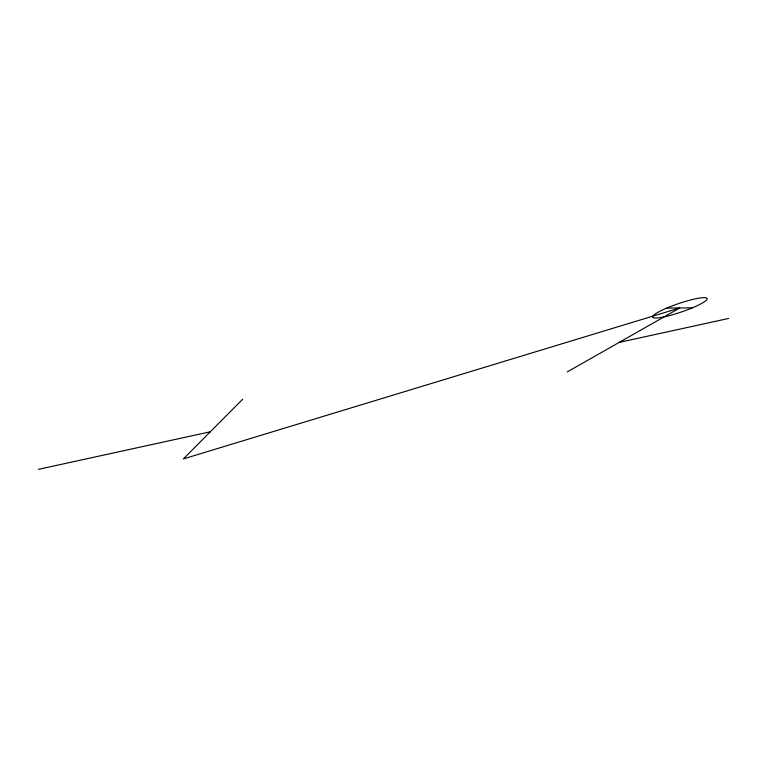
<?xml version="1.0" encoding="UTF-8"?>
<svg xmlns="http://www.w3.org/2000/svg" width="767" height="767" viewBox="0 0 767 767"><rect width="100%" height="100%" fill="white"/><g stroke="black" fill="none" stroke-linecap="round" stroke-linejoin="round"><path stroke-width="1.15" d="M242.65 399.243L183.342 458.925L679.744 307.97L567.264 371.918M38.35 469.366L210.331 431.773M619.228 342.37L728.65 318.449M666.82 308.046L692.208 307.893M665.814 316.493A28.858 4.429 -18.8 0 0 707.193 298.823A28.858 4.429 -18.8 0 0 666.504 308.181A28.858 4.429 -18.8 0 0 665.814 316.493"/></g></svg>
